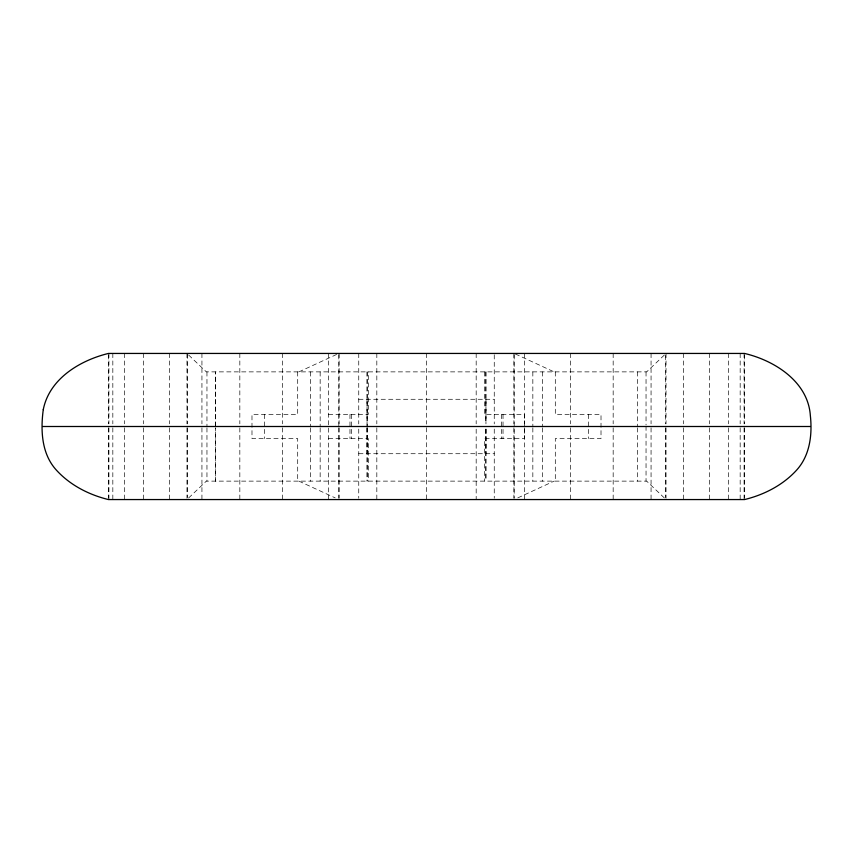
<?xml version="1.0" encoding="UTF-8"?>
<svg xmlns="http://www.w3.org/2000/svg" width="853" height="853" viewBox="0 0 853 853"><rect width="100%" height="100%" fill="white"/><g stroke="black" fill="none" stroke-linecap="round" stroke-linejoin="round"><path stroke-width="0.64" stroke-dasharray="4.26 3.2" d="M188.62 497.981L206.351 481.124L646.649 481.124L664.38 497.981M664.38 355.019L646.649 371.876L206.351 371.876L188.62 355.019M298.891 371.876L337.617 353.995M517.803 497.885L554.109 481.124M358.75 399.279L494.25 399.279M328.501 414.43L368.304 414.43L368.304 371.876M328.501 438.57L368.304 438.57L368.304 481.124M358.75 453.721L494.25 453.721M515.383 353.995L554.109 371.876M298.891 481.124L335.197 497.885M744.552 354.773L744.552 423.845M744.552 427.833L744.552 498.227M744.083 353.441L744.083 423.845M744.083 427.833L744.083 499.559M740.169 353.441L740.169 423.845M740.169 427.833L740.169 499.559M728.537 353.441L728.537 423.845M728.537 427.833L728.537 499.559M709.472 353.441L709.472 423.845M709.472 427.833L709.472 499.559M683.434 353.441L683.434 423.845M683.434 427.833L683.434 499.559M666.033 353.441L666.033 423.845M666.033 427.833L666.033 498.227M665.319 355.445L665.319 423.866M665.319 427.811L665.319 497.555M651.063 353.441L651.063 423.845M651.063 427.833L651.063 499.559M646.041 371.876L646.041 424.89M646.041 426.201L646.041 481.124M637.532 371.876L637.415 426.5M637.532 427.833L637.415 481.124M613.168 353.441L613.168 423.845M613.168 427.833L613.168 499.559M588.613 414.43L588.613 438.57M570.678 353.441L570.678 423.845M570.678 427.833L570.678 499.559M555.303 371.876L555.303 414.43L601.013 414.43L601.013 438.57L555.303 438.57L555.303 481.124M542.465 371.876L542.465 426.5M542.465 427.833L542.465 481.124M532.837 371.876L532.848 426.5M532.848 427.833L532.837 481.124M524.638 353.441L524.638 423.845M524.638 427.833L524.638 499.559M514.178 354.773L514.178 498.227M513.911 353.441L513.911 423.845M513.911 427.833L513.911 498.227M503.025 414.43L503.025 438.57M501.361 414.43L501.361 438.57M494.25 354.752L494.25 423.909M494.25 429.091L494.25 498.248M486.103 371.876L486.103 423.834M486.103 429.166L486.103 481.124M485.954 399.279L485.954 423.909M485.954 429.091L485.954 453.721M485.421 371.876L485.421 423.834M485.421 429.166L485.421 481.124M484.696 371.876L484.696 414.43L524.499 414.43L524.499 438.57L484.696 438.57L484.696 481.124M476.177 353.441L476.177 423.845M476.177 429.155L476.177 499.559M426.5 353.441L426.5 424.112M426.5 427.694L426.5 499.559M376.823 353.441L376.823 423.845M376.823 427.833L376.823 499.559M367.579 371.876L367.579 426.5M367.579 427.833L367.579 481.124M367.046 399.279L367.046 423.909M367.046 427.801L367.046 453.721M366.897 371.876L366.897 426.5M366.897 427.833L366.897 481.124M358.75 353.441L358.75 423.909M358.75 429.091L358.75 498.248M351.639 414.43L351.639 438.57M349.975 414.43L349.975 438.57M339.089 353.441L339.089 423.845M339.089 427.833L339.089 498.227M338.822 354.773L338.822 426.5M338.822 427.833L338.822 498.227M328.362 353.441L328.362 499.559M320.152 371.876L320.163 426.5M320.163 427.833L320.152 481.124M310.535 371.876L310.535 426.5M310.535 427.833L310.535 481.124M297.697 371.876L297.697 414.43L251.987 414.43L251.987 438.57L297.697 438.57L297.697 481.124M282.322 353.441L282.322 423.845M282.322 427.833L282.322 499.559M264.387 414.43L264.387 438.57M239.832 353.441L239.832 423.845M239.832 427.833L239.832 499.559M206.959 371.876L206.959 426.5M206.959 427.833L206.959 481.124M201.937 353.441L201.937 423.845M201.937 427.833L201.937 499.559M187.681 354.134L187.681 423.866M187.681 427.811L187.681 497.555M186.967 353.441L186.967 423.845M186.967 427.833L186.967 498.227M169.566 353.441L169.566 423.845M169.566 427.833L169.566 499.559M143.528 353.441L143.528 423.845M143.528 427.833L143.528 499.559M124.463 353.441L124.463 423.845M124.463 427.833L124.463 499.559M112.831 353.441L112.831 423.845M112.831 427.833L112.831 499.559M108.917 353.441L108.917 423.845M108.917 427.833L108.917 499.559M108.448 354.773L108.448 423.845M108.448 427.833L108.448 498.227M215.585 426.5L215.585 371.876L215.468 426.5M215.585 481.124L215.585 427.833L215.468 481.124"/><path stroke-width="1.28" d="M42.65 426.5L810.35 426.5M43.268 409.632C40.517 430.317 41.488 453.732 56.266 469.992C69.914 485.058 88.851 494.804 108.448 499.559L744.552 499.559C764.149 494.804 783.086 485.058 796.734 469.992C809.987 455.321 812.408 434.561 810.35 415.603C808.1 381.728 774.673 360.542 744.552 353.441L108.448 353.441C80.011 360.371 49.325 378.753 43.268 409.632"/></g></svg>
